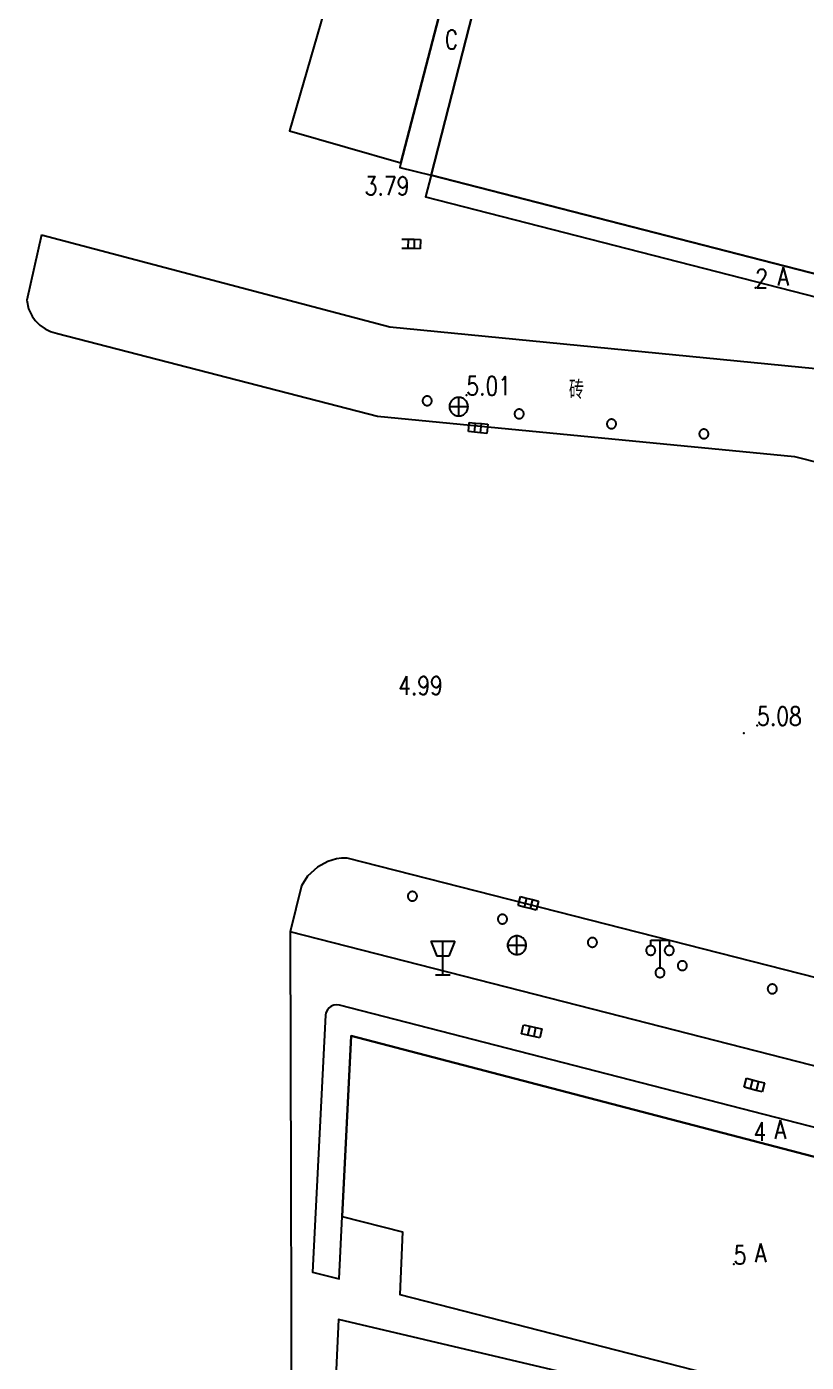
# Model space of a CAD drawing. Extents: x 500064 to 501389, y 2542464 to 2545400.
# Drawn here: x 500763.2 to 500805.2, y 2542684.2 to 2542756.1 of the extents above; entities that cross this region are included whole.
import ezdxf

# ---------------------------------------------------------------- set-up
doc = ezdxf.new("R2010")
doc.units = 0
doc.header["$LTSCALE"] = 0.5
doc.linetypes.add('CENTER', pattern=[50.8, 31.75, -6.35, 6.35, -6.35])
doc.layers.add('地形图', color=8, linetype='CONTINUOUS')
doc.styles.add('HZ', font='romans.shx', dxfattribs={"width": 0.8, "bigfont": 'hztxt.shx'})

msp = doc.modelspace()

# ---------------------------------------------------------------- linework, layer by layer
at = {"layer": '地形图'}
for points in [[(500781.503, 2542764.776), (500777.377, 2542750.519), (500783.367, 2542748.786), (500787.09, 2542763.159)], [(500787.09, 2542763.159), (500783.367, 2542748.786), (500783.304, 2542748.544), (500784.989, 2542748.132), (500788.728, 2542762.728)], [(500797.363, 2542760.502), (500788.728, 2542762.728), (500784.989, 2542748.132), (500823.798, 2542738.158), (500827.538, 2542752.728), (500807.862, 2542757.797)], [(500784.989, 2542748.132), (500784.682, 2542746.972), (500823.498, 2542736.996), (500823.798, 2542738.158)], [(500826.368, 2542689.857), (500826.398, 2542691.511), (500780.056, 2542703.454), (500779.921, 2542703.47), (500779.76, 2542703.449), (500779.614, 2542703.389), (500779.502, 2542703.308), (500779.409, 2542703.199), (500779.332, 2542703.038), (500779.306, 2542702.902), (500778.614, 2542689.073), (500780.04, 2542688.707), (500780.208, 2542692.068), (500780.696, 2542701.792)], [(500780.208, 2542692.068), (500783.453, 2542691.238), (500783.304, 2542687.87), (500825.833, 2542676.957), (500825.874, 2542677.951), (500826.368, 2542689.857), (500780.696, 2542701.792)], [(500825.415, 2542672.131), (500825.551, 2542675.791), (500780.008, 2542686.527), (500779.248, 2542670.277), (500825.366, 2542670.832)]]:
    msp.add_lwpolyline(points, close=True, dxfattribs=at)
for points in [[(500784.989, 2542748.132), (500784.682, 2542746.972), (500823.498, 2542736.996), (500823.798, 2542738.158)], [(500764.031, 2542744.927), (500763.228, 2542741.395), (500763.332, 2542740.927), (500763.516, 2542740.539), (500763.676, 2542740.315), (500763.93, 2542740.058), (500764.216, 2542739.856), (500764.504, 2542739.718), (500764.888, 2542739.612), (500782.111, 2542735.163), (500804.555, 2542732.978), (500824.186, 2542728.012), (500844.669, 2542719.268), (500851.509, 2542717.446), (500851.771, 2542717.371), (500851.98, 2542717.337), (500852.197, 2542717.324), (500852.437, 2542717.337), (500852.684, 2542717.381), (500852.935, 2542717.458), (500854.528, 2542721.534)], [(500764.031, 2542744.927), (500782.775, 2542739.964), (500805.673, 2542737.729), (500812.775, 2542735.914)], [(500784.408, 2542744.173), (500784.073, 2542744.177), (500783.743, 2542744.18), (500783.408, 2542744.183)], [(500783.413, 2542744.683), (500783.748, 2542744.68), (500784.078, 2542744.677), (500784.413, 2542744.673)], [(500783.748, 2542744.68), (500783.743, 2542744.18)], [(500784.078, 2542744.677), (500784.073, 2542744.177)], [(500784.413, 2542744.673), (500784.408, 2542744.173)], [(500784.776, 2542735.732), (500784.791, 2542735.732), (500784.807, 2542735.734), (500784.823, 2542735.736), (500784.838, 2542735.739), (500784.853, 2542735.743), (500784.868, 2542735.748), (500784.883, 2542735.754), (500784.897, 2542735.761), (500784.91, 2542735.769), (500784.924, 2542735.777), (500784.936, 2542735.787), (500784.948, 2542735.797), (500784.959, 2542735.808), (500784.97, 2542735.819), (500784.98, 2542735.832), (500784.989, 2542735.844), (500784.997, 2542735.858), (500785.005, 2542735.872), (500785.011, 2542735.886), (500785.017, 2542735.901), (500785.021, 2542735.916), (500785.025, 2542735.931), (500785.028, 2542735.946), (500785.03, 2542735.962), (500785.03, 2542735.978), (500785.03, 2542735.993), (500785.029, 2542736.009), (500785.027, 2542736.024), (500785.024, 2542736.04), (500785.02, 2542736.055), (500785.015, 2542736.07), (500785.009, 2542736.084), (500785.002, 2542736.099), (500784.994, 2542736.112), (500784.985, 2542736.125), (500784.976, 2542736.138), (500784.966, 2542736.15), (500784.955, 2542736.161), (500784.943, 2542736.172), (500784.931, 2542736.182), (500784.918, 2542736.191), (500784.905, 2542736.199), (500784.891, 2542736.206), (500784.877, 2542736.213), (500784.862, 2542736.219), (500784.847, 2542736.223), (500784.832, 2542736.227), (500784.816, 2542736.23), (500784.801, 2542736.231), (500784.785, 2542736.232), (500784.769, 2542736.232), (500784.754, 2542736.231), (500784.738, 2542736.229), (500784.723, 2542736.226), (500784.708, 2542736.221), (500784.693, 2542736.216), (500784.678, 2542736.21), (500784.664, 2542736.204), (500784.65, 2542736.196), (500784.637, 2542736.187), (500784.625, 2542736.178), (500784.613, 2542736.168), (500784.601, 2542736.157), (500784.591, 2542736.145), (500784.581, 2542736.133), (500784.572, 2542736.12), (500784.564, 2542736.107), (500784.556, 2542736.093), (500784.55, 2542736.079), (500784.544, 2542736.064), (500784.539, 2542736.049), (500784.536, 2542736.034), (500784.533, 2542736.018), (500784.531, 2542736.003), (500784.53, 2542735.987), (500784.531, 2542735.971), (500784.532, 2542735.956), (500784.534, 2542735.94), (500784.537, 2542735.925), (500784.541, 2542735.909), (500784.546, 2542735.895), (500784.552, 2542735.88), (500784.559, 2542735.866), (500784.567, 2542735.852), (500784.575, 2542735.839), (500784.585, 2542735.827), (500784.595, 2542735.815), (500784.606, 2542735.803), (500784.617, 2542735.793), (500784.63, 2542735.783), (500784.643, 2542735.774), (500784.656, 2542735.765), (500784.67, 2542735.758), (500784.684, 2542735.752), (500784.699, 2542735.746), (500784.714, 2542735.741), (500784.729, 2542735.738), (500784.744, 2542735.735), (500784.76, 2542735.733), (500784.776, 2542735.732)], [(500786.479, 2542735.168), (500786.531, 2542735.17), (500786.583, 2542735.179), (500786.633, 2542735.192), (500786.682, 2542735.211), (500786.729, 2542735.235), (500786.773, 2542735.263), (500786.813, 2542735.296), (500786.85, 2542735.333), (500786.883, 2542735.374), (500786.912, 2542735.418), (500786.935, 2542735.464), (500786.954, 2542735.513), (500786.968, 2542735.564), (500786.976, 2542735.615), (500786.979, 2542735.668), (500786.976, 2542735.72), (500786.968, 2542735.772), (500786.954, 2542735.822), (500786.935, 2542735.871), (500786.912, 2542735.918), (500786.883, 2542735.961), (500786.85, 2542736.002), (500786.813, 2542736.039), (500786.773, 2542736.072), (500786.729, 2542736.101), (500786.682, 2542736.124), (500786.633, 2542736.143), (500786.583, 2542736.157), (500786.531, 2542736.165), (500786.479, 2542736.168), (500786.426, 2542736.165), (500786.375, 2542736.157), (500786.324, 2542736.143), (500786.275, 2542736.124), (500786.229, 2542736.101), (500786.185, 2542736.072), (500786.144, 2542736.039), (500786.107, 2542736.002), (500786.074, 2542735.961), (500786.046, 2542735.918), (500786.022, 2542735.871), (500786.003, 2542735.822), (500785.99, 2542735.772), (500785.981, 2542735.72), (500785.979, 2542735.668), (500785.981, 2542735.615), (500785.99, 2542735.564), (500786.003, 2542735.513), (500786.022, 2542735.464), (500786.046, 2542735.418), (500786.074, 2542735.374), (500786.107, 2542735.333), (500786.144, 2542735.296), (500786.185, 2542735.263), (500786.229, 2542735.235), (500786.275, 2542735.211), (500786.324, 2542735.192), (500786.375, 2542735.179), (500786.426, 2542735.17), (500786.479, 2542735.168)], [(500785.979, 2542735.668), (500786.479, 2542735.668), (500786.979, 2542735.668)], [(500786.479, 2542735.168), (500786.479, 2542735.668), (500786.479, 2542736.168)], [(500789.735, 2542735.028), (500789.75, 2542735.029), (500789.766, 2542735.031), (500789.782, 2542735.033), (500789.797, 2542735.037), (500789.812, 2542735.042), (500789.826, 2542735.047), (500789.841, 2542735.054), (500789.855, 2542735.061), (500789.868, 2542735.069), (500789.881, 2542735.078), (500789.893, 2542735.088), (500789.905, 2542735.099), (500789.916, 2542735.11), (500789.926, 2542735.122), (500789.935, 2542735.135), (500789.944, 2542735.148), (500789.951, 2542735.162), (500789.958, 2542735.176), (500789.964, 2542735.19), (500789.969, 2542735.205), (500789.974, 2542735.22), (500789.977, 2542735.236), (500789.979, 2542735.251), (500789.98, 2542735.267), (500789.98, 2542735.283), (500789.979, 2542735.298), (500789.978, 2542735.314), (500789.975, 2542735.329), (500789.971, 2542735.345), (500789.967, 2542735.36), (500789.961, 2542735.374), (500789.955, 2542735.389), (500789.947, 2542735.402), (500789.939, 2542735.416), (500789.93, 2542735.429), (500789.92, 2542735.441), (500789.91, 2542735.452), (500789.898, 2542735.463), (500789.886, 2542735.474), (500789.874, 2542735.483), (500789.861, 2542735.492), (500789.847, 2542735.499), (500789.833, 2542735.506), (500789.818, 2542735.512), (500789.803, 2542735.517), (500789.788, 2542735.521), (500789.773, 2542735.524), (500789.757, 2542735.527), (500789.742, 2542735.528), (500789.726, 2542735.528), (500789.71, 2542735.527), (500789.695, 2542735.526), (500789.679, 2542735.523), (500789.664, 2542735.519), (500789.649, 2542735.514), (500789.634, 2542735.509), (500789.62, 2542735.502), (500789.606, 2542735.495), (500789.593, 2542735.487), (500789.58, 2542735.478), (500789.568, 2542735.468), (500789.556, 2542735.457), (500789.545, 2542735.446), (500789.535, 2542735.434), (500789.526, 2542735.421), (500789.517, 2542735.408), (500789.509, 2542735.395), (500789.502, 2542735.381), (500789.496, 2542735.366), (500789.491, 2542735.351), (500789.487, 2542735.336), (500789.484, 2542735.321), (500789.482, 2542735.305), (500789.481, 2542735.289), (500789.48, 2542735.274), (500789.481, 2542735.258), (500789.483, 2542735.242), (500789.486, 2542735.227), (500789.489, 2542735.212), (500789.494, 2542735.197), (500789.5, 2542735.182), (500789.506, 2542735.168), (500789.513, 2542735.154), (500789.522, 2542735.14), (500789.531, 2542735.128), (500789.541, 2542735.115), (500789.551, 2542735.104), (500789.562, 2542735.093), (500789.574, 2542735.083), (500789.587, 2542735.073), (500789.6, 2542735.065), (500789.614, 2542735.057), (500789.628, 2542735.05), (500789.642, 2542735.044), (500789.657, 2542735.039), (500789.672, 2542735.035), (500789.688, 2542735.032), (500789.703, 2542735.03), (500789.719, 2542735.028), (500789.735, 2542735.028)], [(500786.997, 2542734.325), (500787.048, 2542734.823)], [(500787.048, 2542734.823), (500787.382, 2542734.788), (500787.71, 2542734.754), (500788.043, 2542734.72)], [(500787.33, 2542734.291), (500787.382, 2542734.788)], [(500794.706, 2542734.489), (500794.721, 2542734.49), (500794.737, 2542734.492), (500794.752, 2542734.494), (500794.768, 2542734.498), (500794.783, 2542734.503), (500794.797, 2542734.508), (500794.812, 2542734.515), (500794.826, 2542734.522), (500794.839, 2542734.53), (500794.852, 2542734.54), (500794.864, 2542734.549), (500794.876, 2542734.56), (500794.886, 2542734.571), (500794.897, 2542734.583), (500794.906, 2542734.596), (500794.915, 2542734.609), (500794.922, 2542734.623), (500794.929, 2542734.637), (500794.935, 2542734.651), (500794.94, 2542734.666), (500794.944, 2542734.681), (500794.948, 2542734.697), (500794.95, 2542734.712), (500794.951, 2542734.728), (500794.951, 2542734.744), (500794.95, 2542734.759), (500794.949, 2542734.775), (500794.946, 2542734.79), (500794.942, 2542734.806), (500794.938, 2542734.821), (500794.932, 2542734.835), (500794.926, 2542734.85), (500794.918, 2542734.863), (500794.91, 2542734.877), (500794.901, 2542734.89), (500794.891, 2542734.902), (500794.88, 2542734.913), (500794.869, 2542734.924), (500794.857, 2542734.935), (500794.845, 2542734.944), (500794.831, 2542734.953), (500794.818, 2542734.96), (500794.804, 2542734.967), (500794.789, 2542734.973), (500794.774, 2542734.978), (500794.759, 2542734.982), (500794.744, 2542734.985), (500794.728, 2542734.988), (500794.713, 2542734.989), (500794.697, 2542734.989), (500794.681, 2542734.988), (500794.666, 2542734.987), (500794.65, 2542734.984), (500794.635, 2542734.98), (500794.62, 2542734.976), (500794.605, 2542734.97), (500794.591, 2542734.963), (500794.577, 2542734.956), (500794.564, 2542734.948), (500794.551, 2542734.939), (500794.538, 2542734.929), (500794.527, 2542734.918), (500794.516, 2542734.907), (500794.506, 2542734.895), (500794.496, 2542734.882), (500794.488, 2542734.869), (500794.48, 2542734.856), (500794.473, 2542734.842), (500794.467, 2542734.827), (500794.462, 2542734.812), (500794.458, 2542734.797), (500794.455, 2542734.782), (500794.453, 2542734.766), (500794.451, 2542734.75), (500794.451, 2542734.735), (500794.452, 2542734.719), (500794.454, 2542734.703), (500794.456, 2542734.688), (500794.46, 2542734.673), (500794.465, 2542734.658), (500794.47, 2542734.643), (500794.477, 2542734.629), (500794.484, 2542734.615), (500794.493, 2542734.601), (500794.502, 2542734.589), (500794.511, 2542734.576), (500794.522, 2542734.565), (500794.533, 2542734.554), (500794.545, 2542734.544), (500794.558, 2542734.534), (500794.571, 2542734.526), (500794.585, 2542734.518), (500794.599, 2542734.511), (500794.613, 2542734.505), (500794.628, 2542734.5), (500794.643, 2542734.496), (500794.659, 2542734.493), (500794.674, 2542734.491), (500794.69, 2542734.489), (500794.706, 2542734.489)], [(500787.992, 2542734.223), (500787.658, 2542734.257), (500787.33, 2542734.291), (500786.997, 2542734.325)], [(500787.658, 2542734.257), (500787.71, 2542734.754)], [(500788.043, 2542734.72), (500787.992, 2542734.223)], [(500799.677, 2542733.95), (500799.692, 2542733.951), (500799.708, 2542733.953), (500799.723, 2542733.955), (500799.739, 2542733.959), (500799.754, 2542733.964), (500799.768, 2542733.969), (500799.783, 2542733.976), (500799.796, 2542733.983), (500799.81, 2542733.991), (500799.823, 2542734.001), (500799.835, 2542734.01), (500799.846, 2542734.021), (500799.857, 2542734.032), (500799.868, 2542734.044), (500799.877, 2542734.057), (500799.886, 2542734.07), (500799.893, 2542734.084), (500799.9, 2542734.098), (500799.906, 2542734.112), (500799.911, 2542734.127), (500799.915, 2542734.142), (500799.918, 2542734.158), (500799.921, 2542734.173), (500799.922, 2542734.189), (500799.922, 2542734.205), (500799.921, 2542734.22), (500799.92, 2542734.236), (500799.917, 2542734.251), (500799.913, 2542734.267), (500799.908, 2542734.282), (500799.903, 2542734.296), (500799.896, 2542734.311), (500799.889, 2542734.324), (500799.881, 2542734.338), (500799.872, 2542734.351), (500799.862, 2542734.363), (500799.851, 2542734.374), (500799.84, 2542734.385), (500799.828, 2542734.396), (500799.815, 2542734.405), (500799.802, 2542734.414), (500799.789, 2542734.421), (500799.775, 2542734.428), (500799.76, 2542734.434), (500799.745, 2542734.439), (500799.73, 2542734.443), (500799.715, 2542734.447), (500799.699, 2542734.449), (500799.683, 2542734.45), (500799.668, 2542734.45), (500799.652, 2542734.449), (500799.636, 2542734.448), (500799.621, 2542734.445), (500799.606, 2542734.441), (500799.591, 2542734.437), (500799.576, 2542734.431), (500799.562, 2542734.424), (500799.548, 2542734.417), (500799.534, 2542734.409), (500799.522, 2542734.4), (500799.509, 2542734.39), (500799.498, 2542734.379), (500799.487, 2542734.368), (500799.477, 2542734.356), (500799.467, 2542734.344), (500799.459, 2542734.33), (500799.451, 2542734.317), (500799.444, 2542734.303), (500799.438, 2542734.288), (500799.433, 2542734.273), (500799.429, 2542734.258), (500799.426, 2542734.243), (500799.424, 2542734.227), (500799.422, 2542734.211), (500799.422, 2542734.196), (500799.423, 2542734.18), (500799.425, 2542734.164), (500799.427, 2542734.149), (500799.431, 2542734.134), (500799.436, 2542734.119), (500799.441, 2542734.104), (500799.448, 2542734.09), (500799.455, 2542734.076), (500799.463, 2542734.062), (500799.472, 2542734.05), (500799.482, 2542734.037), (500799.493, 2542734.026), (500799.504, 2542734.015), (500799.516, 2542734.005), (500799.529, 2542733.995), (500799.542, 2542733.987), (500799.556, 2542733.979), (500799.57, 2542733.972), (500799.584, 2542733.966), (500799.599, 2542733.961), (500799.614, 2542733.957), (500799.63, 2542733.954), (500799.645, 2542733.952), (500799.661, 2542733.95), (500799.677, 2542733.95)], [(500895.509, 2542682.011), (500780.472, 2542711.364), (500780.167, 2542711.356), (500779.894, 2542711.319), (500779.437, 2542711.188), (500778.873, 2542710.884), (500778.347, 2542710.388), (500778.023, 2542709.87), (500777.406, 2542707.397), (500777.501, 2542673.51)], [(500783.989, 2542709.061), (500784.005, 2542709.061), (500784.021, 2542709.063), (500784.036, 2542709.066), (500784.051, 2542709.069), (500784.066, 2542709.074), (500784.081, 2542709.079), (500784.095, 2542709.086), (500784.109, 2542709.093), (500784.123, 2542709.101), (500784.136, 2542709.11), (500784.148, 2542709.12), (500784.159, 2542709.13), (500784.17, 2542709.142), (500784.181, 2542709.154), (500784.19, 2542709.166), (500784.199, 2542709.179), (500784.207, 2542709.193), (500784.214, 2542709.207), (500784.22, 2542709.221), (500784.225, 2542709.236), (500784.229, 2542709.251), (500784.232, 2542709.267), (500784.235, 2542709.282), (500784.236, 2542709.298), (500784.236, 2542709.314), (500784.235, 2542709.329), (500784.234, 2542709.345), (500784.231, 2542709.36), (500784.227, 2542709.376), (500784.223, 2542709.391), (500784.217, 2542709.405), (500784.211, 2542709.42), (500784.204, 2542709.434), (500784.196, 2542709.447), (500784.187, 2542709.46), (500784.177, 2542709.472), (500784.166, 2542709.484), (500784.155, 2542709.495), (500784.143, 2542709.505), (500784.131, 2542709.515), (500784.117, 2542709.523), (500784.104, 2542709.531), (500784.09, 2542709.538), (500784.075, 2542709.544), (500784.06, 2542709.549), (500784.045, 2542709.553), (500784.03, 2542709.557), (500784.014, 2542709.559), (500783.999, 2542709.56), (500783.983, 2542709.561), (500783.967, 2542709.56), (500783.952, 2542709.558), (500783.936, 2542709.555), (500783.921, 2542709.552), (500783.906, 2542709.547), (500783.891, 2542709.542), (500783.877, 2542709.535), (500783.863, 2542709.528), (500783.85, 2542709.52), (500783.837, 2542709.511), (500783.824, 2542709.501), (500783.813, 2542709.491), (500783.802, 2542709.479), (500783.792, 2542709.467), (500783.782, 2542709.455), (500783.773, 2542709.442), (500783.766, 2542709.428), (500783.759, 2542709.414), (500783.753, 2542709.4), (500783.747, 2542709.385), (500783.743, 2542709.37), (500783.74, 2542709.354), (500783.738, 2542709.339), (500783.736, 2542709.323), (500783.736, 2542709.307), (500783.737, 2542709.292), (500783.739, 2542709.276), (500783.741, 2542709.261), (500783.745, 2542709.245), (500783.749, 2542709.23), (500783.755, 2542709.216), (500783.761, 2542709.201), (500783.769, 2542709.187), (500783.777, 2542709.174), (500783.786, 2542709.161), (500783.796, 2542709.149), (500783.806, 2542709.137), (500783.817, 2542709.126), (500783.829, 2542709.116), (500783.842, 2542709.106), (500783.855, 2542709.098), (500783.868, 2542709.09), (500783.883, 2542709.083), (500783.897, 2542709.077), (500783.912, 2542709.072), (500783.927, 2542709.068), (500783.942, 2542709.064), (500783.958, 2542709.062), (500783.974, 2542709.061), (500783.989, 2542709.061)], [(500789.683, 2542708.815), (500789.808, 2542709.299)], [(500789.808, 2542709.299), (500790.132, 2542709.215), (500790.452, 2542709.133), (500790.776, 2542709.049)], [(500790.132, 2542709.215), (500790.007, 2542708.731)], [(500790.452, 2542709.133), (500790.327, 2542708.648)], [(500790.776, 2542709.049), (500790.651, 2542708.565)], [(500788.831, 2542707.828), (500788.847, 2542707.828), (500788.863, 2542707.83), (500788.878, 2542707.832), (500788.893, 2542707.836), (500788.909, 2542707.84), (500788.923, 2542707.845), (500788.938, 2542707.852), (500788.952, 2542707.859), (500788.965, 2542707.867), (500788.978, 2542707.875), (500788.991, 2542707.885), (500789.003, 2542707.896), (500789.014, 2542707.907), (500789.024, 2542707.918), (500789.034, 2542707.931), (500789.043, 2542707.944), (500789.051, 2542707.957), (500789.058, 2542707.971), (500789.064, 2542707.986), (500789.069, 2542708), (500789.074, 2542708.015), (500789.077, 2542708.031), (500789.08, 2542708.046), (500789.081, 2542708.062), (500789.082, 2542708.078), (500789.081, 2542708.093), (500789.08, 2542708.109), (500789.077, 2542708.124), (500789.074, 2542708.14), (500789.07, 2542708.155), (500789.064, 2542708.17), (500789.058, 2542708.184), (500789.051, 2542708.198), (500789.043, 2542708.212), (500789.034, 2542708.225), (500789.025, 2542708.237), (500789.014, 2542708.249), (500789.003, 2542708.26), (500788.991, 2542708.27), (500788.979, 2542708.28), (500788.966, 2542708.289), (500788.953, 2542708.297), (500788.939, 2542708.304), (500788.924, 2542708.31), (500788.909, 2542708.316), (500788.894, 2542708.32), (500788.879, 2542708.323), (500788.864, 2542708.326), (500788.848, 2542708.327), (500788.832, 2542708.328), (500788.816, 2542708.328), (500788.801, 2542708.326), (500788.785, 2542708.324), (500788.77, 2542708.32), (500788.755, 2542708.316), (500788.74, 2542708.311), (500788.726, 2542708.304), (500788.712, 2542708.297), (500788.698, 2542708.289), (500788.685, 2542708.281), (500788.673, 2542708.271), (500788.661, 2542708.261), (500788.65, 2542708.249), (500788.639, 2542708.238), (500788.63, 2542708.225), (500788.621, 2542708.212), (500788.613, 2542708.199), (500788.606, 2542708.185), (500788.599, 2542708.17), (500788.594, 2542708.156), (500788.59, 2542708.141), (500788.586, 2542708.125), (500788.584, 2542708.11), (500788.582, 2542708.094), (500788.582, 2542708.078), (500788.582, 2542708.063), (500788.584, 2542708.047), (500788.586, 2542708.032), (500788.589, 2542708.016), (500788.594, 2542708.001), (500788.599, 2542707.986), (500788.605, 2542707.972), (500788.612, 2542707.958), (500788.62, 2542707.944), (500788.629, 2542707.931), (500788.639, 2542707.919), (500788.649, 2542707.907), (500788.66, 2542707.896), (500788.672, 2542707.886), (500788.684, 2542707.876), (500788.697, 2542707.867), (500788.711, 2542707.859), (500788.725, 2542707.852), (500788.739, 2542707.846), (500788.754, 2542707.84), (500788.769, 2542707.836), (500788.784, 2542707.833), (500788.8, 2542707.83), (500788.816, 2542707.829), (500788.831, 2542707.828)], [(500790.651, 2542708.565), (500790.327, 2542708.648), (500790.007, 2542708.731), (500789.683, 2542708.815)], [(500897.091, 2542676.757), (500858.669, 2542686.593), (500836.197, 2542692.346), (500794.446, 2542703.035), (500777.406, 2542707.397)], [(500784.973, 2542706.889), (500785.298, 2542706.089)], [(500784.973, 2542706.889), (500785.623, 2542706.889), (500786.274, 2542706.889)], [(500785.623, 2542705.089), (500785.623, 2542706.089), (500785.623, 2542706.889)], [(500786.274, 2542706.889), (500785.948, 2542706.089)], [(500789.608, 2542706.175), (500789.661, 2542706.177), (500789.712, 2542706.186), (500789.763, 2542706.199), (500789.812, 2542706.218), (500789.858, 2542706.242), (500789.902, 2542706.27), (500789.943, 2542706.303), (500789.98, 2542706.34), (500790.013, 2542706.381), (500790.041, 2542706.425), (500790.065, 2542706.471), (500790.084, 2542706.52), (500790.097, 2542706.571), (500790.106, 2542706.622), (500790.108, 2542706.675), (500790.106, 2542706.727), (500790.097, 2542706.779), (500790.084, 2542706.829), (500790.065, 2542706.878), (500790.041, 2542706.925), (500790.013, 2542706.969), (500789.98, 2542707.009), (500789.943, 2542707.046), (500789.902, 2542707.079), (500789.858, 2542707.108), (500789.812, 2542707.131), (500789.763, 2542707.15), (500789.712, 2542707.164), (500789.661, 2542707.172), (500789.608, 2542707.175), (500789.556, 2542707.172), (500789.504, 2542707.164), (500789.454, 2542707.15), (500789.405, 2542707.131), (500789.358, 2542707.108), (500789.315, 2542707.079), (500789.274, 2542707.046), (500789.237, 2542707.009), (500789.204, 2542706.969), (500789.175, 2542706.925), (500789.152, 2542706.878), (500789.133, 2542706.829), (500789.119, 2542706.779), (500789.111, 2542706.727), (500789.108, 2542706.675), (500789.111, 2542706.622), (500789.119, 2542706.571), (500789.133, 2542706.52), (500789.152, 2542706.471), (500789.175, 2542706.425), (500789.204, 2542706.381), (500789.237, 2542706.34), (500789.274, 2542706.303), (500789.315, 2542706.27), (500789.358, 2542706.242), (500789.405, 2542706.218), (500789.454, 2542706.199), (500789.504, 2542706.186), (500789.556, 2542706.177), (500789.608, 2542706.175)], [(500789.608, 2542706.175), (500789.608, 2542706.675), (500789.608, 2542707.175)], [(500793.672, 2542706.576), (500793.688, 2542706.576), (500793.703, 2542706.578), (500793.719, 2542706.58), (500793.734, 2542706.584), (500793.749, 2542706.588), (500793.764, 2542706.593), (500793.779, 2542706.6), (500793.792, 2542706.607), (500793.806, 2542706.615), (500793.819, 2542706.623), (500793.831, 2542706.633), (500793.843, 2542706.643), (500793.854, 2542706.654), (500793.865, 2542706.666), (500793.874, 2542706.679), (500793.883, 2542706.692), (500793.891, 2542706.705), (500793.898, 2542706.719), (500793.905, 2542706.733), (500793.91, 2542706.748), (500793.914, 2542706.763), (500793.918, 2542706.779), (500793.92, 2542706.794), (500793.922, 2542706.81), (500793.922, 2542706.826), (500793.922, 2542706.841), (500793.921, 2542706.857), (500793.918, 2542706.872), (500793.915, 2542706.888), (500793.91, 2542706.903), (500793.905, 2542706.918), (500793.899, 2542706.932), (500793.892, 2542706.946), (500793.884, 2542706.96), (500793.875, 2542706.973), (500793.865, 2542706.985), (500793.855, 2542706.997), (500793.844, 2542707.008), (500793.832, 2542707.018), (500793.82, 2542707.028), (500793.807, 2542707.037), (500793.793, 2542707.045), (500793.779, 2542707.052), (500793.765, 2542707.058), (500793.75, 2542707.064), (500793.735, 2542707.068), (500793.72, 2542707.071), (500793.704, 2542707.074), (500793.689, 2542707.075), (500793.673, 2542707.076), (500793.657, 2542707.075), (500793.642, 2542707.074), (500793.626, 2542707.072), (500793.611, 2542707.068), (500793.596, 2542707.064), (500793.581, 2542707.059), (500793.566, 2542707.052), (500793.552, 2542707.045), (500793.539, 2542707.037), (500793.526, 2542707.028), (500793.513, 2542707.019), (500793.502, 2542707.009), (500793.491, 2542706.997), (500793.48, 2542706.986), (500793.47, 2542706.973), (500793.462, 2542706.96), (500793.454, 2542706.947), (500793.446, 2542706.933), (500793.44, 2542706.918), (500793.435, 2542706.904), (500793.43, 2542706.889), (500793.427, 2542706.873), (500793.424, 2542706.858), (500793.423, 2542706.842), (500793.422, 2542706.826), (500793.423, 2542706.811), (500793.424, 2542706.795), (500793.427, 2542706.78), (500793.43, 2542706.764), (500793.435, 2542706.749), (500793.44, 2542706.734), (500793.446, 2542706.72), (500793.453, 2542706.706), (500793.461, 2542706.692), (500793.47, 2542706.679), (500793.48, 2542706.667), (500793.49, 2542706.655), (500793.501, 2542706.644), (500793.513, 2542706.634), (500793.525, 2542706.624), (500793.538, 2542706.615), (500793.552, 2542706.607), (500793.566, 2542706.6), (500793.58, 2542706.594), (500793.595, 2542706.588), (500793.61, 2542706.584), (500793.625, 2542706.58), (500793.641, 2542706.578), (500793.656, 2542706.576), (500793.672, 2542706.576)], [(500796.81, 2542706.643), (500796.81, 2542706.943)], [(500796.81, 2542706.943), (500797.31, 2542706.943), (500797.81, 2542706.943)], [(500797.31, 2542705.443), (500797.31, 2542706.943)], [(500797.81, 2542706.943), (500797.81, 2542706.643)], [(500785.623, 2542706.089), (500785.298, 2542706.089)], [(500785.948, 2542706.089), (500785.623, 2542706.089)], [(500789.108, 2542706.675), (500789.608, 2542706.675), (500790.108, 2542706.675)], [(500796.81, 2542706.143), (500796.836, 2542706.145), (500796.862, 2542706.149), (500796.887, 2542706.156), (500796.911, 2542706.165), (500796.935, 2542706.177), (500796.957, 2542706.191), (500796.977, 2542706.208), (500796.996, 2542706.226), (500797.012, 2542706.246), (500797.026, 2542706.268), (500797.038, 2542706.292), (500797.047, 2542706.316), (500797.054, 2542706.341), (500797.058, 2542706.367), (500797.06, 2542706.393), (500797.058, 2542706.42), (500797.054, 2542706.445), (500797.047, 2542706.471), (500797.038, 2542706.495), (500797.026, 2542706.518), (500797.012, 2542706.54), (500796.996, 2542706.561), (500796.977, 2542706.579), (500796.957, 2542706.596), (500796.935, 2542706.61), (500796.911, 2542706.622), (500796.887, 2542706.631), (500796.862, 2542706.638), (500796.836, 2542706.642), (500796.81, 2542706.643), (500796.784, 2542706.642), (500796.758, 2542706.638), (500796.732, 2542706.631), (500796.708, 2542706.622), (500796.685, 2542706.61), (500796.663, 2542706.596), (500796.642, 2542706.579), (500796.624, 2542706.561), (500796.607, 2542706.54), (500796.593, 2542706.518), (500796.581, 2542706.495), (500796.572, 2542706.471), (500796.565, 2542706.445), (500796.561, 2542706.42), (500796.56, 2542706.393), (500796.561, 2542706.367), (500796.565, 2542706.341), (500796.572, 2542706.316), (500796.581, 2542706.292), (500796.593, 2542706.268), (500796.607, 2542706.246), (500796.624, 2542706.226), (500796.642, 2542706.208), (500796.663, 2542706.191), (500796.685, 2542706.177), (500796.708, 2542706.165), (500796.732, 2542706.156), (500796.758, 2542706.149), (500796.784, 2542706.145), (500796.81, 2542706.143)], [(500797.81, 2542706.143), (500797.836, 2542706.145), (500797.862, 2542706.149), (500797.887, 2542706.156), (500797.911, 2542706.165), (500797.935, 2542706.177), (500797.957, 2542706.191), (500797.977, 2542706.208), (500797.996, 2542706.226), (500798.012, 2542706.246), (500798.026, 2542706.268), (500798.038, 2542706.292), (500798.047, 2542706.316), (500798.054, 2542706.341), (500798.058, 2542706.367), (500798.06, 2542706.393), (500798.058, 2542706.42), (500798.054, 2542706.445), (500798.047, 2542706.471), (500798.038, 2542706.495), (500798.026, 2542706.518), (500798.012, 2542706.54), (500797.996, 2542706.561), (500797.977, 2542706.579), (500797.957, 2542706.596), (500797.935, 2542706.61), (500797.911, 2542706.622), (500797.887, 2542706.631), (500797.862, 2542706.638), (500797.836, 2542706.642), (500797.81, 2542706.643), (500797.784, 2542706.642), (500797.758, 2542706.638), (500797.732, 2542706.631), (500797.708, 2542706.622), (500797.685, 2542706.61), (500797.663, 2542706.596), (500797.642, 2542706.579), (500797.624, 2542706.561), (500797.607, 2542706.54), (500797.593, 2542706.518), (500797.581, 2542706.495), (500797.572, 2542706.471), (500797.565, 2542706.445), (500797.561, 2542706.42), (500797.56, 2542706.393), (500797.561, 2542706.367), (500797.565, 2542706.341), (500797.572, 2542706.316), (500797.581, 2542706.292), (500797.593, 2542706.268), (500797.607, 2542706.246), (500797.624, 2542706.226), (500797.642, 2542706.208), (500797.663, 2542706.191), (500797.685, 2542706.177), (500797.708, 2542706.165), (500797.732, 2542706.156), (500797.758, 2542706.149), (500797.784, 2542706.145), (500797.81, 2542706.143)], [(500797.31, 2542704.943), (500797.336, 2542704.945), (500797.362, 2542704.949), (500797.387, 2542704.956), (500797.411, 2542704.965), (500797.435, 2542704.977), (500797.457, 2542704.991), (500797.477, 2542705.008), (500797.496, 2542705.026), (500797.512, 2542705.046), (500797.526, 2542705.068), (500797.538, 2542705.092), (500797.547, 2542705.116), (500797.554, 2542705.141), (500797.558, 2542705.167), (500797.56, 2542705.193), (500797.558, 2542705.22), (500797.554, 2542705.245), (500797.547, 2542705.271), (500797.538, 2542705.295), (500797.526, 2542705.318), (500797.512, 2542705.34), (500797.496, 2542705.361), (500797.477, 2542705.379), (500797.457, 2542705.396), (500797.435, 2542705.41), (500797.411, 2542705.422), (500797.387, 2542705.431), (500797.362, 2542705.438), (500797.336, 2542705.442), (500797.31, 2542705.443), (500797.284, 2542705.442), (500797.258, 2542705.438), (500797.232, 2542705.431), (500797.208, 2542705.422), (500797.185, 2542705.41), (500797.163, 2542705.396), (500797.142, 2542705.379), (500797.124, 2542705.361), (500797.107, 2542705.34), (500797.093, 2542705.318), (500797.081, 2542705.295), (500797.072, 2542705.271), (500797.065, 2542705.245), (500797.061, 2542705.22), (500797.06, 2542705.193), (500797.061, 2542705.167), (500797.065, 2542705.141), (500797.072, 2542705.116), (500797.081, 2542705.092), (500797.093, 2542705.068), (500797.107, 2542705.046), (500797.124, 2542705.026), (500797.142, 2542705.008), (500797.163, 2542704.991), (500797.185, 2542704.977), (500797.208, 2542704.965), (500797.232, 2542704.956), (500797.258, 2542704.949), (500797.284, 2542704.945), (500797.31, 2542704.943)], [(500798.513, 2542705.324), (500798.528, 2542705.324), (500798.544, 2542705.326), (500798.56, 2542705.328), (500798.575, 2542705.332), (500798.59, 2542705.336), (500798.605, 2542705.341), (500798.619, 2542705.347), (500798.633, 2542705.355), (500798.647, 2542705.363), (500798.66, 2542705.371), (500798.672, 2542705.381), (500798.684, 2542705.391), (500798.695, 2542705.402), (500798.706, 2542705.414), (500798.715, 2542705.427), (500798.724, 2542705.44), (500798.732, 2542705.453), (500798.739, 2542705.467), (500798.745, 2542705.481), (500798.751, 2542705.496), (500798.755, 2542705.511), (500798.759, 2542705.527), (500798.761, 2542705.542), (500798.763, 2542705.558), (500798.763, 2542705.573), (500798.763, 2542705.589), (500798.761, 2542705.605), (500798.759, 2542705.62), (500798.755, 2542705.636), (500798.751, 2542705.651), (500798.746, 2542705.665), (500798.74, 2542705.68), (500798.732, 2542705.694), (500798.724, 2542705.707), (500798.716, 2542705.72), (500798.706, 2542705.733), (500798.696, 2542705.745), (500798.685, 2542705.756), (500798.673, 2542705.766), (500798.66, 2542705.776), (500798.647, 2542705.785), (500798.634, 2542705.793), (500798.62, 2542705.8), (500798.606, 2542705.806), (500798.591, 2542705.811), (500798.576, 2542705.816), (500798.56, 2542705.819), (500798.545, 2542705.822), (500798.529, 2542705.823), (500798.514, 2542705.824), (500798.498, 2542705.823), (500798.482, 2542705.822), (500798.467, 2542705.82), (500798.451, 2542705.816), (500798.436, 2542705.812), (500798.422, 2542705.806), (500798.407, 2542705.8), (500798.393, 2542705.793), (500798.38, 2542705.785), (500798.367, 2542705.776), (500798.354, 2542705.767), (500798.342, 2542705.756), (500798.331, 2542705.745), (500798.321, 2542705.734), (500798.311, 2542705.721), (500798.302, 2542705.708), (500798.294, 2542705.695), (500798.287, 2542705.681), (500798.281, 2542705.666), (500798.276, 2542705.652), (500798.271, 2542705.636), (500798.268, 2542705.621), (500798.265, 2542705.606), (500798.264, 2542705.59), (500798.263, 2542705.574), (500798.264, 2542705.559), (500798.265, 2542705.543), (500798.267, 2542705.527), (500798.271, 2542705.512), (500798.275, 2542705.497), (500798.281, 2542705.482), (500798.287, 2542705.468), (500798.294, 2542705.454), (500798.302, 2542705.44), (500798.311, 2542705.427), (500798.32, 2542705.415), (500798.331, 2542705.403), (500798.342, 2542705.392), (500798.353, 2542705.382), (500798.366, 2542705.372), (500798.379, 2542705.363), (500798.392, 2542705.355), (500798.406, 2542705.348), (500798.421, 2542705.342), (500798.435, 2542705.336), (500798.451, 2542705.332), (500798.466, 2542705.328), (500798.481, 2542705.326), (500798.497, 2542705.324), (500798.513, 2542705.324)], [(500785.223, 2542705.089), (500785.623, 2542705.089), (500786.023, 2542705.089)], [(500803.353, 2542704.072), (500803.369, 2542704.072), (500803.385, 2542704.074), (500803.4, 2542704.076), (500803.416, 2542704.08), (500803.431, 2542704.084), (500803.446, 2542704.089), (500803.46, 2542704.095), (500803.474, 2542704.103), (500803.487, 2542704.11), (500803.5, 2542704.119), (500803.513, 2542704.129), (500803.525, 2542704.139), (500803.536, 2542704.15), (500803.546, 2542704.162), (500803.556, 2542704.174), (500803.565, 2542704.187), (500803.573, 2542704.201), (500803.58, 2542704.215), (500803.586, 2542704.229), (500803.591, 2542704.244), (500803.596, 2542704.259), (500803.599, 2542704.274), (500803.602, 2542704.29), (500803.603, 2542704.306), (500803.604, 2542704.321), (500803.603, 2542704.337), (500803.602, 2542704.353), (500803.6, 2542704.368), (500803.596, 2542704.384), (500803.592, 2542704.399), (500803.587, 2542704.413), (500803.58, 2542704.428), (500803.573, 2542704.442), (500803.565, 2542704.455), (500803.556, 2542704.468), (500803.547, 2542704.481), (500803.536, 2542704.493), (500803.525, 2542704.504), (500803.514, 2542704.514), (500803.501, 2542704.524), (500803.488, 2542704.533), (500803.475, 2542704.541), (500803.461, 2542704.548), (500803.446, 2542704.554), (500803.432, 2542704.559), (500803.416, 2542704.564), (500803.401, 2542704.567), (500803.386, 2542704.57), (500803.37, 2542704.571), (500803.354, 2542704.572), (500803.339, 2542704.571), (500803.323, 2542704.57), (500803.307, 2542704.567), (500803.292, 2542704.564), (500803.277, 2542704.56), (500803.262, 2542704.554), (500803.248, 2542704.548), (500803.234, 2542704.541), (500803.22, 2542704.533), (500803.207, 2542704.524), (500803.195, 2542704.515), (500803.183, 2542704.504), (500803.172, 2542704.493), (500803.162, 2542704.481), (500803.152, 2542704.469), (500803.143, 2542704.456), (500803.135, 2542704.443), (500803.128, 2542704.429), (500803.122, 2542704.414), (500803.116, 2542704.399), (500803.112, 2542704.384), (500803.108, 2542704.369), (500803.106, 2542704.354), (500803.104, 2542704.338), (500803.104, 2542704.322), (500803.104, 2542704.307), (500803.106, 2542704.291), (500803.108, 2542704.275), (500803.112, 2542704.26), (500803.116, 2542704.245), (500803.121, 2542704.23), (500803.127, 2542704.216), (500803.135, 2542704.202), (500803.143, 2542704.188), (500803.151, 2542704.175), (500803.161, 2542704.163), (500803.171, 2542704.151), (500803.182, 2542704.14), (500803.194, 2542704.129), (500803.207, 2542704.12), (500803.22, 2542704.111), (500803.233, 2542704.103), (500803.247, 2542704.096), (500803.261, 2542704.09), (500803.276, 2542704.084), (500803.291, 2542704.08), (500803.307, 2542704.076), (500803.322, 2542704.074), (500803.338, 2542704.072), (500803.353, 2542704.072)], [(500789.861, 2542701.906), (500789.969, 2542702.395)], [(500790.838, 2542701.691), (500790.511, 2542701.763), (500790.188, 2542701.834), (500789.861, 2542701.906)], [(500789.969, 2542702.395), (500790.296, 2542702.323), (500790.618, 2542702.252), (500790.945, 2542702.18)], [(500790.296, 2542702.323), (500790.188, 2542701.834)], [(500790.618, 2542702.252), (500790.511, 2542701.763)], [(500790.945, 2542702.18), (500790.838, 2542701.691)], [(500801.845, 2542699.029), (500801.973, 2542699.513)], [(500802.812, 2542698.773), (500802.488, 2542698.859), (500802.169, 2542698.944), (500801.845, 2542699.029)], [(500801.973, 2542699.513), (500802.297, 2542699.427), (500802.616, 2542699.343), (500802.94, 2542699.257)], [(500802.297, 2542699.427), (500802.169, 2542698.944)], [(500802.616, 2542699.343), (500802.488, 2542698.859)], [(500802.94, 2542699.257), (500802.812, 2542698.773)]]:
    msp.add_lwpolyline(points, dxfattribs=at)
at = {"layer": '地形图', "ltscale": 10}
for p in [(500784.981, 2542748.138), (500786.478, 2542735.668), (500801.817, 2542718.084)]:
    msp.add_point(p, dxfattribs=at)
at = {"layer": '地形图', "linetype": 'CENTER'}
for p in [(500802.441, 2542742.07, 2), (500786.89, 2542736.283, 5.01), (500802.536, 2542718.503, 5.08), (500802.338, 2542696.142, 4), (500801.279, 2542689.496, 5)]:
    msp.add_point(p, dxfattribs=at)

# ---------------------------------------------------------------- texts
at = {"layer": '地形图', "ltscale": 10, "style": 'HZ', "width": 0.8}
for s, p in [('C', (500785.729, 2542754.928)), ('3.79', (500781.42, 2542747.054)), ('2', (500802.441, 2542742.07)), ('A', (500803.631, 2542742.183)), ('5.01', (500786.89, 2542736.283)), ('砖', (500792.412, 2542736.076)), ('4.99', (500783.22, 2542720.156)), ('5.08', (500802.536, 2542718.503)), ('4', (500802.338, 2542696.142)), ('A', (500803.476, 2542696.256)), ('5', (500801.279, 2542689.496)), ('A', (500802.417, 2542689.609))]:
    msp.add_text(s, height=1, dxfattribs=at).set_placement(p)

doc.saveas('drawing.dxf')
